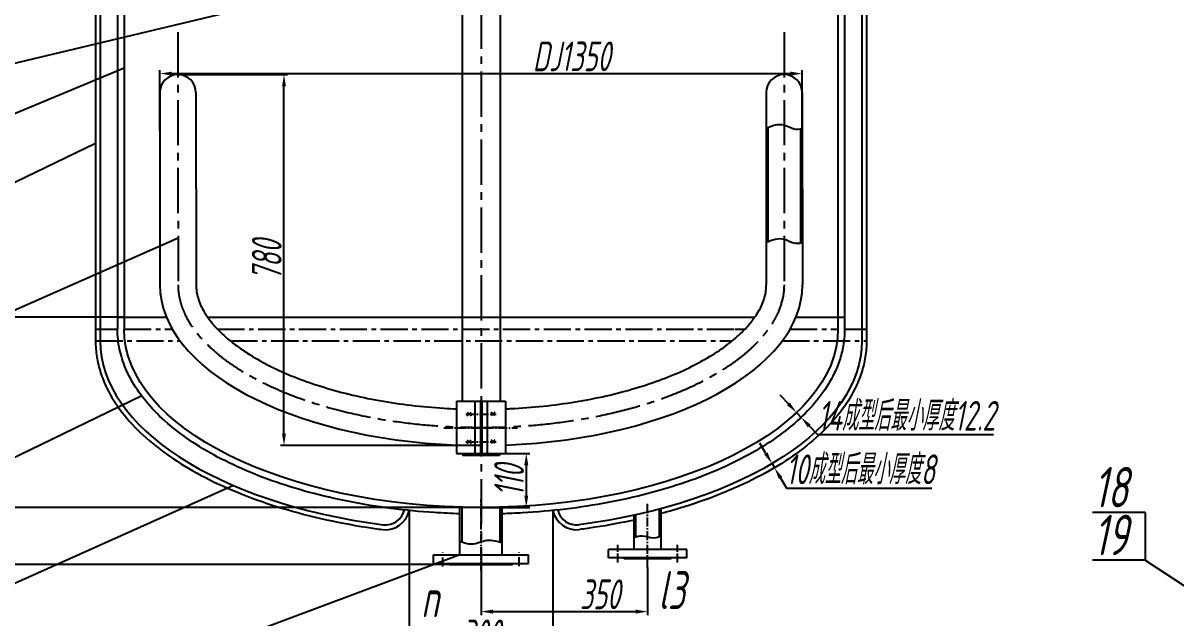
# Model space of a CAD drawing. Header units: millimetres. Extents: x 17871 to 23811, y 214 to 8624.
# Drawn here: x 19162 to 21585, y 3554 to 4804 of the extents above; entities that cross this region are included whole.
import ezdxf

# ---------------------------------------------------------------- set-up
doc = ezdxf.new("R2010")
doc.units = ezdxf.units.MM
doc.linetypes.add('CENTER2', pattern=[28.575, 19.05, -3.175, 3.175, -3.175])
doc.linetypes.add('DASHEDX2', pattern=[38.1, 25.4, -12.7])
for name, color, linetype in [('中心线', 1, 'CENTER2'), ('文字及尺寸标注', 3, 'Continuous'), ('标注线', 3, 'Continuous'), ('粗实线', 7, 'Continuous'), ('细实线', 2, 'Continuous'), ('虚线', 5, 'DASHEDX2')]:
    doc.layers.add(name, color=color, linetype=linetype)
doc.styles.get("Standard").update_dxf_attribs({"font": 'gbeitc.shx', "width": 0.75, "bigfont": 'gbcbig.shx'})
doc.dimstyles.new('ISO-25', dxfattribs={"dimscale": 25, "dimtxt": 2.5, "dimasz": 1.5, "dimexe": 0.625, "dimexo": 0, "dimtad": 1, "dimdec": 0, "dimtxsty": 'Standard', "dimcen": 1.5, "dimadec": 0, "dimazin": 0, "dimtfac": 1, "dimtdec": 0, "dimtmove": 0, "dimatfit": 0, "dimfxl": 1, "dimarcsym": 0})

# ---------------------------------------------------------------- blocks, each defined once
blk = doc.blocks.new('*D5')
at = {"layer": 'Defpoints', "color": 0, "transparency": 16777216}
for p in [(19077, 5685.9), (18929.8, 4185.9), (19374.6, 4185.9)]:
    blk.add_point(p, dxfattribs=at)
at = {"layer": '文字及尺寸标注', "lineweight": -2, "transparency": 16777216}
for p, q in [((19077, 5685.9), (18922.3, 5685.9)), ((18929.8, 5660.9), (18929.8, 4210.9)), ((19374.6, 4185.9), (18922.3, 4185.9))]:
    blk.add_line(p, q, dxfattribs=at)
at = {"layer": '文字及尺寸标注', "transparency": 16777216}
for points in [[(18925.6, 5660.9), (18933.9, 5660.9), (18929.8, 5685.9)], [(18925.6, 4210.9), (18933.9, 4210.9), (18929.8, 4185.9)]]:
    blk.add_solid(points, dxfattribs=at)
at = {"layer": '文字及尺寸标注', "transparency": 16777216, "insert": (18893.5, 4868.2), "char_height": 62.5, "attachment_point": 5, "rotation": 90}
blk.add_mtext('1500', dxfattribs=at)
blk = doc.blocks.new('*D6')
at = {"layer": 'Defpoints', "color": 0, "transparency": 16777216}
for p in [(20124.6, 7845.5), (18766.4, 3665.9), (20124.6, 3665.9)]:
    blk.add_point(p, dxfattribs=at)
at = {"layer": '文字及尺寸标注', "lineweight": -2, "transparency": 16777216}
for p, q in [((20124.6, 7845.5), (18758.9, 7845.5)), ((18766.4, 7820.5), (18766.4, 3690.9)), ((20124.6, 3665.9), (18758.9, 3665.9))]:
    blk.add_line(p, q, dxfattribs=at)
at = {"layer": '文字及尺寸标注', "transparency": 16777216}
for points in [[(18762.2, 7820.5), (18770.5, 7820.5), (18766.4, 7845.5)], [(18762.2, 3690.9), (18770.5, 3690.9), (18766.4, 3665.9)]]:
    blk.add_solid(points, dxfattribs=at)
at = {"layer": '文字及尺寸标注', "transparency": 16777216, "insert": (18730.1, 5583.6), "char_height": 62.5, "attachment_point": 5, "rotation": 90}
blk.add_mtext('4180', dxfattribs=at)
blk = doc.blocks.new('*D15')
at = {"layer": 'Defpoints', "color": 0, "transparency": 16777216}
for p in [(20787.5, 3985.5), (20797.1, 3975.3), (20797.1, 3975.3)]:
    blk.add_point(p, dxfattribs=at)
at = {"layer": '文字及尺寸标注', "lineweight": -2, "transparency": 16777216}
for p, q in [((20770.3, 4003.6), (20753.1, 4021.8)), ((20787.5, 3985.5), (20782, 3980.3)), ((20787.5, 3985.5), (20797.1, 3975.3)), ((20797.1, 3975.3), (20791.6, 3970.1)), ((20814.3, 3957.1), (20831.4, 3938.9)), ((20831.4, 3938.9), (21201.3, 3938.9))]:
    blk.add_line(p, q, dxfattribs=at)
at = {"layer": '文字及尺寸标注', "transparency": 16777216}
for points in [[(20773.3, 4006.5), (20767.3, 4000.8), (20787.5, 3985.5)], [(20817.3, 3960), (20811.2, 3954.2), (20797.1, 3975.3)]]:
    blk.add_solid(points, dxfattribs=at)
at = {"layer": '文字及尺寸标注', "transparency": 16777216, "insert": (21018.9, 3978.3), "char_height": 62.5, "attachment_point": 5}
blk.add_mtext('14成型后最小厚度12.2', dxfattribs=at)
blk = doc.blocks.new('*D16')
at = {"layer": 'Defpoints', "color": 0, "transparency": 16777216}
for p in [(20176.2, 3899.5), (20124.6, 3785.9), (20219.6, 3785.9)]:
    blk.add_point(p, dxfattribs=at)
at = {"layer": '文字及尺寸标注', "lineweight": -2, "transparency": 16777216}
for p, q in [((20176.2, 3899.5), (20227.1, 3899.5)), ((20219.6, 3874.5), (20219.6, 3810.9)), ((20124.6, 3785.9), (20227.1, 3785.9))]:
    blk.add_line(p, q, dxfattribs=at)
at = {"layer": '文字及尺寸标注', "transparency": 16777216}
for points in [[(20215.5, 3874.5), (20223.8, 3874.5), (20219.6, 3899.5)], [(20215.5, 3810.9), (20223.8, 3810.9), (20219.6, 3785.9)]]:
    blk.add_solid(points, dxfattribs=at)
at = {"layer": '文字及尺寸标注', "transparency": 16777216, "insert": (20183.4, 3842.7), "char_height": 62.5, "attachment_point": 5, "rotation": 90}
blk.add_mtext('110', dxfattribs=at)
blk = doc.blocks.new('*D18')
at = {"layer": 'Defpoints', "color": 0, "transparency": 16777216}
for p in [(20737.8, 3879), (20741.1, 3869.3), (20742.9, 3870.4)]:
    blk.add_point(p, dxfattribs=at)
at = {"layer": '文字及尺寸标注', "lineweight": -2, "transparency": 16777216}
for p, q in [((20723.1, 3899.3), (20710.3, 3920.8)), ((20737.8, 3879), (20729.5, 3874)), ((20736, 3877.9), (20741.1, 3869.3)), ((20742.9, 3870.4), (20734.6, 3865.4)), ((20753.9, 3847.8), (20766.7, 3826.3)), ((20766.7, 3826.3), (21072.1, 3826.3))]:
    blk.add_line(p, q, dxfattribs=at)
at = {"layer": '文字及尺寸标注', "transparency": 16777216}
for points in [[(20726.7, 3901.5), (20719.6, 3897.2), (20736, 3877.9)], [(20757.5, 3849.9), (20750.3, 3845.7), (20741.1, 3869.3)]]:
    blk.add_solid(points, dxfattribs=at)
at = {"layer": '文字及尺寸标注', "transparency": 16777216, "insert": (20921.9, 3865.7), "char_height": 62.5, "attachment_point": 5}
blk.add_mtext('10成型后最小厚度8{\\fArial|b0|i0|c0|p32;}', dxfattribs=at)
blk = doc.blocks.new('*D19')
at = {"layer": 'Defpoints', "color": 0, "transparency": 16777216}
for p in [(20474.6, 3659.8), (20124.6, 3630.4), (20474.6, 3566.9)]:
    blk.add_point(p, dxfattribs=at)
at = {"layer": '文字及尺寸标注', "lineweight": -2, "transparency": 16777216}
for p, q in [((20474.6, 3659.8), (20474.6, 3559.4)), ((20124.6, 3630.4), (20124.6, 3559.4)), ((20149.6, 3566.9), (20449.6, 3566.9))]:
    blk.add_line(p, q, dxfattribs=at)
at = {"layer": '文字及尺寸标注', "transparency": 16777216}
for points in [[(20149.6, 3571.1), (20149.6, 3562.7), (20124.6, 3566.9)], [(20449.6, 3571.1), (20449.6, 3562.7), (20474.6, 3566.9)]]:
    blk.add_solid(points, dxfattribs=at)
at = {"layer": '文字及尺寸标注', "transparency": 16777216, "insert": (20374.5, 3603.2), "char_height": 62.5, "attachment_point": 5}
blk.add_mtext('350', dxfattribs=at)
blk = doc.blocks.new('*D20')
at = {"layer": 'Defpoints', "color": 0, "transparency": 16777216}
for p in [(20799.6, 4698), (20799.6, 4582), (19449.7, 4577.8)]:
    blk.add_point(p, dxfattribs=at)
at = {"layer": '文字及尺寸标注', "lineweight": -2, "transparency": 16777216}
for p, q in [((19449.7, 4577.8), (19449.7, 4705.5)), ((20799.6, 4582), (20799.6, 4705.5)), ((19474.7, 4698), (20774.6, 4698))]:
    blk.add_line(p, q, dxfattribs=at)
at = {"layer": '文字及尺寸标注', "transparency": 16777216}
for points in [[(19474.7, 4702.1), (19474.7, 4693.8), (19449.7, 4698)], [(20774.6, 4702.1), (20774.6, 4693.8), (20799.6, 4698)]]:
    blk.add_solid(points, dxfattribs=at)
at = {"layer": '文字及尺寸标注', "transparency": 16777216, "insert": (20314.9, 4734.2), "char_height": 62.5, "attachment_point": 5}
blk.add_mtext('DJ1350', dxfattribs=at)
blk = doc.blocks.new('*D21')
at = {"layer": 'Defpoints', "color": 0, "transparency": 16777216}
for p in [(19487.7, 4695.9), (19710.5, 4695.9), (20124.2, 3916.1)]:
    blk.add_point(p, dxfattribs=at)
at = {"layer": '文字及尺寸标注', "lineweight": -2, "transparency": 16777216}
for p, q in [((19487.7, 4695.9), (19718, 4695.9)), ((19710.5, 3941.1), (19710.5, 4670.9)), ((20124.2, 3916.1), (19703, 3916.1))]:
    blk.add_line(p, q, dxfattribs=at)
at = {"layer": '文字及尺寸标注', "transparency": 16777216}
for points in [[(19706.4, 4670.9), (19714.7, 4670.9), (19710.5, 4695.9)], [(19706.4, 3941.1), (19714.7, 3941.1), (19710.5, 3916.1)]]:
    blk.add_solid(points, dxfattribs=at)
at = {"layer": '文字及尺寸标注', "transparency": 16777216, "insert": (19674.3, 4306), "char_height": 62.5, "attachment_point": 5, "rotation": 90}
blk.add_mtext('780', dxfattribs=at)
blk = doc.blocks.new('*D26')
at = {"layer": 'Defpoints', "color": 0, "transparency": 16777216}
for p in [(19973.6, 3779.5), (20275.6, 3779.5), (20275.6, 3471.9)]:
    blk.add_point(p, dxfattribs=at)
at = {"layer": '标注线', "color": 0, "lineweight": -2, "transparency": 16777216}
for p, q in [((19973.6, 3779.5), (19973.6, 3456.3)), ((20275.6, 3779.5), (20275.6, 3456.3)), ((20011.1, 3471.9), (20238.1, 3471.9))]:
    blk.add_line(p, q, dxfattribs=at)
at = {"layer": '标注线', "color": 0, "transparency": 16777216}
for points in [[(20011.1, 3478.2), (20011.1, 3465.7), (19973.6, 3471.9)], [(20238.1, 3478.2), (20238.1, 3465.7), (20275.6, 3471.9)]]:
    blk.add_solid(points, dxfattribs=at)
at = {"layer": '标注线', "color": 0, "transparency": 16777216, "insert": (20124.6, 3518.8), "char_height": 62.5, "attachment_point": 5}
blk.add_mtext('300', dxfattribs=at)
blk = doc.blocks.new('*D28')
at = {"layer": 'Defpoints', "color": 0, "transparency": 16777216}
for p in [(18947.6, 4185.9), (18929.8, 3785.9), (20124.6, 3785.9)]:
    blk.add_point(p, dxfattribs=at)
at = {"layer": '标注线', "color": 0, "lineweight": -2, "transparency": 16777216}
for p, q in [((18947.6, 4185.9), (18914.1, 4185.9)), ((18929.8, 4148.4), (18929.8, 3823.4)), ((20124.6, 3785.9), (18914.1, 3785.9))]:
    blk.add_line(p, q, dxfattribs=at)
at = {"layer": '标注线', "color": 0, "transparency": 16777216}
for points in [[(18923.5, 4148.4), (18936, 4148.4), (18929.8, 4185.9)], [(18923.5, 3823.4), (18936, 3823.4), (18929.8, 3785.9)]]:
    blk.add_solid(points, dxfattribs=at)
at = {"layer": '标注线', "color": 0, "transparency": 16777216, "insert": (18882.9, 3985.9), "char_height": 62.5, "attachment_point": 5, "rotation": 90}
blk.add_mtext('400', dxfattribs=at)

msp = doc.modelspace()

# ---------------------------------------------------------------- linework, layer by layer
for p, q in [((19360.6, 5710.9), (19360.6, 4160.9)), ((19374.6, 5710.9), (19374.6, 4160.9)), ((20874.6, 5710.9), (20874.6, 4160.9)), ((20888.6, 5710.9), (20888.6, 4160.9)), ((19314.6, 5525.9), (19314.6, 4135.9)), ((19324.6, 5525.9), (19324.6, 4135.9)), ((20924.6, 5525.9), (20924.6, 4135.9)), ((20934.6, 5405.7), (20934.6, 4135.9)), ((19314.6, 4160.9), (19360.6, 4160.9)), ((20888.6, 4160.9), (20934.6, 4160.9))]:
    msp.add_line(p, q)
for centre, radius, start, end in [((19923.9, 3789.8), 50.8, 263.1482, 348.2372), ((19923.8, 3789.9), 40.8, 263.3269, 346.7885), ((20325.3, 3789.8), 50.8, 191.7628, 276.8518), ((20325.4, 3789.9), 40.8, 193.2115, 276.6731)]:
    msp.add_arc(centre, radius, start, end)
for centre, major_axis, start_param, end_param in [((20124.9, 4253.6), (675, 0), 3.141593, 4.635305), ((20124.9, 4253.6), (675, 0), 4.788452, 6.283185), ((20124.6, 4135.9), (-800, 0), 0, 1.31101)]:
    msp.add_ellipse(centre, major_axis=major_axis, ratio=0.5, start_param=start_param, end_param=end_param)
at = {"extrusion": (0, 0, -1)}
for centre, major_axis, start_param, end_param in [((20124.6, 4160.9), (-750, 0), 3.141593, 6.283185), ((20124.6, 4135.9), (800, 0), 0, 1.31101)]:
    msp.add_ellipse(centre, major_axis=major_axis, ratio=0.5, start_param=start_param, end_param=end_param, dxfattribs=at)
for points, knots in [([(19525.9, 4253.6), (19525.9, 4252.7), (19526, 4251.7), (19526.1, 4246.2), (19526.6, 4241.7), (19528.3, 4232.3), (19529.5, 4227.6), (19532.7, 4217.8), (19534.7, 4212.8), (19539.7, 4202.4), (19542.6, 4197.1), (19549.6, 4186.3), (19553.6, 4180.7), (19562.7, 4169.4), (19567.8, 4163.7), (19579.1, 4152.2), (19585.3, 4146.4), (19598.9, 4134.8), (19606.2, 4129.1), (19622, 4117.7), (19630.4, 4112), (19652.7, 4098.2), (19667.2, 4090.1), (19698.3, 4074.6), (19714.9, 4067.2), (19750, 4053.3), (19768.4, 4046.7), (19806.9, 4034.6), (19826.9, 4029), (19868.2, 4019), (19889.5, 4014.5), (19933.1, 4006.7), (19955.4, 4003.4), (20000.6, 3998), (20023.6, 3996), (20055.5, 3994), (20064.2, 3993.5), (20073, 3993.2)], [3.141593, 3.141593, 3.141593, 3.141593, 3.156798, 3.156798, 3.230462, 3.230462, 3.304125, 3.304125, 3.377788, 3.377788, 3.451452, 3.451452, 3.525115, 3.525115, 3.598779, 3.598779, 3.672442, 3.672442, 3.746106, 3.746106, 3.819769, 3.819769, 3.929695, 3.929695, 4.03962, 4.03962, 4.149546, 4.149546, 4.259471, 4.259471, 4.369397, 4.369397, 4.479322, 4.479322, 4.589248, 4.589248, 4.630685, 4.630685, 4.630685, 4.630685]), ([(20176.2, 3993.2), (20179.6, 3993.3), (20183, 3993.4), (20209.7, 3994.7), (20232.7, 3996.5), (20278.3, 4001.3), (20300.8, 4004.3), (20344.8, 4011.5), (20366.4, 4015.7), (20408.3, 4025.2), (20428.7, 4030.5), (20467.8, 4042.2), (20486.7, 4048.5), (20522.6, 4062.1), (20539.7, 4069.3), (20571.8, 4084.4), (20586.8, 4092.4), (20614.6, 4108.7), (20627.3, 4117.1), (20650.4, 4134.2), (20660.8, 4142.8), (20676.9, 4158.2), (20683.3, 4164.9), (20694.4, 4178.2), (20699.3, 4184.7), (20707.5, 4197.4), (20710.9, 4203.6), (20715.9, 4214.5), (20717.8, 4219.4), (20720.8, 4228.9), (20721.9, 4233.5), (20723.4, 4242.6), (20723.8, 4247.1), (20723.9, 4252.2), (20723.9, 4252.9), (20723.9, 4253.6)], [4.793011, 4.793011, 4.793011, 4.793011, 4.809099, 4.809099, 4.919025, 4.919025, 5.02895, 5.02895, 5.138876, 5.138876, 5.248801, 5.248801, 5.358727, 5.358727, 5.468653, 5.468653, 5.578578, 5.578578, 5.688504, 5.688504, 5.798429, 5.798429, 5.884351, 5.884351, 5.970274, 5.970274, 6.056196, 6.056196, 6.12807, 6.12807, 6.199945, 6.199945, 6.27182, 6.27182, 6.283185, 6.283185, 6.283185, 6.283185]), ([(20080.1, 3772.5), (20062.3, 3773), (20044.5, 3773.9), (19996.2, 3777), (19965.8, 3780), (19906.1, 3787.7), (19876.6, 3792.4), (19819.1, 3803.7), (19791, 3810.2), (19736.6, 3825), (19710.3, 3833.2), (19659.8, 3851.1), (19635.6, 3860.9), (19589.7, 3881.9), (19568, 3893.1), (19527.4, 3916.8), (19508.5, 3929.3), (19473.8, 3955.5), (19458, 3969.2), (19429.7, 3997.5), (19417.2, 4012.2), (19395.7, 4042.4), (19386.8, 4057.9), (19373.9, 4086.8), (19369.3, 4100.2), (19363, 4127.2), (19361.1, 4140.8), (19360.6, 4156.6), (19360.6, 4158.7), (19360.6, 4160.9)], [4.771207, 4.771207, 4.771207, 4.771207, 4.841978, 4.841978, 4.964196, 4.964196, 5.086413, 5.086413, 5.208631, 5.208631, 5.330848, 5.330848, 5.453066, 5.453066, 5.575284, 5.575284, 5.697501, 5.697501, 5.819719, 5.819719, 5.941936, 5.941936, 6.064154, 6.064154, 6.165645, 6.165645, 6.267136, 6.267136, 6.283185, 6.283185, 6.283185, 6.283185]), ([(20888.6, 4160.9), (20888.6, 4150.4), (20887.8, 4139.9), (20884.5, 4119.1), (20882.1, 4108.7), (20875.6, 4088.2), (20871.6, 4078), (20859.3, 4052.2), (20850, 4036.8), (20827.7, 4006.8), (20814.7, 3992.3), (20785.6, 3964.2), (20769.4, 3950.6), (20733.9, 3924.7), (20714.7, 3912.4), (20673.4, 3889), (20651.4, 3877.9), (20604.9, 3857.3), (20580.5, 3847.7), (20529.4, 3830.1), (20502.9, 3822.1), (20448.1, 3807.8), (20419.8, 3801.5), (20362, 3790.6), (20332.4, 3786.1), (20272.4, 3778.8), (20242, 3776.1), (20197.3, 3773.6), (20183.2, 3772.9), (20169.1, 3772.5)], [3.141593, 3.141593, 3.141593, 3.141593, 3.219517, 3.219517, 3.297442, 3.297442, 3.375366, 3.375366, 3.497584, 3.497584, 3.619802, 3.619802, 3.742019, 3.742019, 3.864237, 3.864237, 3.986455, 3.986455, 4.108672, 4.108672, 4.23089, 4.23089, 4.353107, 4.353107, 4.475325, 4.475325, 4.597543, 4.597543, 4.653571, 4.653571, 4.653571, 4.653571]), ([(19314.6, 4135.9), (19314.6, 4124.7), (19315.5, 4113.5), (19319.1, 4091.2), (19321.7, 4080.1), (19328.8, 4058.2), (19333.2, 4047.3), (19346.9, 4019.2), (19357.6, 4002.2), (19383, 3969.3), (19397.8, 3953.3), (19431.3, 3922.4), (19449.9, 3907.6), (19490.7, 3879.3), (19512.9, 3865.9), (19560.5, 3840.6), (19585.9, 3828.7), (19639.4, 3806.7), (19667.6, 3796.5), (19726.2, 3778.2), (19756.7, 3769.9), (19819.4, 3755.5), (19851.7, 3749.3), (19895.7, 3742.4), (19906.7, 3740.8), (19917.8, 3739.4)], [0, 0, 0, 0, 0.079893, 0.079893, 0.159787, 0.159787, 0.23968, 0.23968, 0.368252, 0.368252, 0.496824, 0.496824, 0.625397, 0.625397, 0.753969, 0.753969, 0.882541, 0.882541, 1.011113, 1.011113, 1.139685, 1.139685, 1.268258, 1.268258, 1.311029, 1.311029, 1.311029, 1.311029]), ([(20934.6, 4135.9), (20934.6, 4124.7), (20933.7, 4113.5), (20930.1, 4091.2), (20927.5, 4080.1), (20920.4, 4058.2), (20916, 4047.3), (20902.3, 4019.2), (20891.6, 4002.2), (20866.2, 3969.3), (20851.4, 3953.3), (20817.9, 3922.4), (20799.3, 3907.6), (20758.5, 3879.3), (20736.3, 3865.9), (20688.7, 3840.6), (20663.3, 3828.7), (20609.8, 3806.7), (20581.6, 3796.5), (20536.3, 3782.3), (20519.8, 3777.6), (20503.1, 3773.1)], [0, 0, 0, 0, 0.079893, 0.079893, 0.159787, 0.159787, 0.23968, 0.23968, 0.368252, 0.368252, 0.496824, 0.496824, 0.625397, 0.625397, 0.753969, 0.753969, 0.882541, 0.882541, 1.011113, 1.011113, 1.081607, 1.081607, 1.081607, 1.081607]), ([(20446.1, 3759.4), (20419.5, 3753.6), (20392.2, 3748.5), (20353.5, 3742.4), (20342.5, 3740.8), (20331.4, 3739.4)], [1.1601347, 1.1601347, 1.1601347, 1.1601347, 1.2682576, 1.2682576, 1.3110286, 1.3110286, 1.3110286, 1.3110286])]:
    msp.add_open_spline(points, degree=3, knots=knots)
at = {"layer": 'Defpoints', "color": 0, "linetype": 'ByBlock'}
for p in [(19487.6, 4695.9), (20761.6, 4695.9)]:
    msp.add_point(p, dxfattribs=at)
at = {"layer": '中心线', "ltscale": 5}
for p, q in [((20124.6, 7988.6), (20124.6, 3630.4)), ((19487.6, 4785.3), (19487.9, 4253.6)), ((20761.6, 4785.3), (20761.6, 4244.1))]:
    msp.add_line(p, q, dxfattribs=at)
at = {"layer": '中心线'}
for p, q in [((20092.9, 3982.2), (20156.5, 3982.2)), ((20046.3, 3953.1), (20201.2, 3953.1)), ((20092.9, 3924), (20156.5, 3924)), ((20124.6, 3653.5), (20124.6, 3803.5)), ((20474.6, 3659.8), (20474.6, 3793.5)), ((20412.1, 3670.1), (20412.1, 3706.9)), ((20537.1, 3670.1), (20537.1, 3706.9)), ((20044.6, 3661.6), (20044.6, 3691.4)), ((20204.6, 3662.3), (20204.6, 3691.8))]:
    msp.add_line(p, q, dxfattribs=at)
at = {"layer": '中心线', "ltscale": 5}
msp.add_open_spline([(19487.9, 4253.6), (19487.9, 4251.2), (19488, 4248.8), (19488.3, 4244), (19488.5, 4241.5), (19489, 4236.7), (19489.4, 4234.2), (19490.2, 4229.2), (19490.7, 4226.7), (19491.8, 4221.7), (19492.5, 4219.1), (19494.1, 4213.5), (19495.1, 4210.4), (19497.9, 4202.3), (19500, 4197.4), (19506.7, 4183.1), (19512.1, 4173.8), (19525.1, 4155.1), (19532.7, 4145.7), (19550.1, 4127.2), (19559.9, 4118), (19577.2, 4103.6), (19584.1, 4098.2), (19599.8, 4086.8), (19608.7, 4080.8), (19630.9, 4066.9), (19644.6, 4059.2), (19670.8, 4045.8), (19683.1, 4039.9), (19708.7, 4028.7), (19722, 4023.4), (19749.5, 4013.2), (19763.7, 4008.3), (19792.9, 3999.2), (19807.9, 3994.9), (19850.6, 3983.8), (19879.1, 3977.7), (19931.8, 3968.4), (19955.7, 3965), (20004.3, 3959.5), (20028.9, 3957.4), (20078.5, 3954.7), (20103.4, 3954.1), (20153.3, 3954.2), (20178.2, 3955), (20227.7, 3957.9), (20252.3, 3960.1), (20300.7, 3965.9), (20324.6, 3969.4), (20371.3, 3977.9), (20394.1, 3982.8), (20438.4, 3993.8), (20459.9, 3999.9), (20497.6, 4012.2), (20514.1, 4018.1), (20545.9, 4030.7), (20561.1, 4037.3), (20590.1, 4051.2), (20603.9, 4058.4), (20626.8, 4071.7), (20636.3, 4077.7), (20652.5, 4088.6), (20659.4, 4093.5), (20672.5, 4103.4), (20678.7, 4108.5), (20690.7, 4118.9), (20696.5, 4124.2), (20707.2, 4135), (20712.3, 4140.4), (20722.5, 4152.4), (20727.6, 4159), (20735.9, 4171.2), (20739.3, 4176.7), (20744.9, 4186.8), (20747.2, 4191.4), (20754.2, 4207.3), (20757.7, 4218.6), (20760.2, 4232.1), (20760.6, 4234.5), (20761.2, 4239.2), (20761.4, 4241.5), (20761.8, 4247.1), (20761.9, 4250.4), (20761.9, 4253.6)], degree=3, knots=[3.141593, 3.141593, 3.141593, 3.141593, 3.169307, 3.169307, 3.197021, 3.197021, 3.225167, 3.225167, 3.253786, 3.253786, 3.282406, 3.282406, 3.317799, 3.317799, 3.373044, 3.373044, 3.476326, 3.476326, 3.579609, 3.579609, 3.682892, 3.682892, 3.744497, 3.744497, 3.816844, 3.816844, 3.914298, 3.914298, 3.994005, 3.994005, 4.073712, 4.073712, 4.15342, 4.15342, 4.233127, 4.233127, 4.375433, 4.375433, 4.489477, 4.489477, 4.603522, 4.603522, 4.717567, 4.717567, 4.831612, 4.831612, 4.945656, 4.945656, 5.059701, 5.059701, 5.173746, 5.173746, 5.28779, 5.28779, 5.382191, 5.382191, 5.476591, 5.476591, 5.570992, 5.570992, 5.643713, 5.643713, 5.701577, 5.701577, 5.759441, 5.759441, 5.8197, 5.8197, 5.87996, 5.87996, 5.952893, 5.952893, 6.013962, 6.013962, 6.064789, 6.064789, 6.192276, 6.192276, 6.219014, 6.219014, 6.245752, 6.245752, 6.283185, 6.283185, 6.283185, 6.283185], dxfattribs=at)
at = {"layer": '标注线'}
for p, q in [((20084.6, 4943.9), (18517.7, 4570.3)), ((19374.6, 4709.6), (18517.7, 4352.2)), ((19314.6, 4551.3), (18517.7, 4165.9)), ((19487.9, 4352), (18517.7, 3922.8)), ((19411.6, 4020.2), (18517.7, 3587.8)), ((19604.3, 3832), (18517.7, 3344.7)), ((21519.7, 3775.5), (21409.4, 3775.5)), ((21519.7, 3775.5), (21519.7, 3675)), ((20080.1, 3685.9), (18510.6, 3101.4)), ((21519.7, 3675), (21409.4, 3675)), ((21519.7, 3675), (22064.6, 3317.8))]:
    msp.add_line(p, q, dxfattribs=at)
for points in [[(20723.6, 4583.3), (20742.9, 4590), (20761.6, 4590), (20781.8, 4582), (20799.6, 4582)], [(20723.6, 4343.3), (20742.9, 4350), (20761.6, 4350), (20781.8, 4341.9), (20799.6, 4341.9)]]:
    msp.add_spline(points, degree=3, dxfattribs=at)
at = {"layer": '粗实线'}
for p, q in [((20084.6, 4943.9), (20084.6, 4009.5)), ((20164.6, 4943.9), (20164.6, 4009.5)), ((19487.6, 4695.9), (19487.6, 4695.9)), ((20761.6, 4695.9), (20761.6, 4695.9)), ((19449.6, 4657.9), (19449.9, 4253.6)), ((19525.6, 4657.9), (19525.9, 4253.6)), ((20723.6, 4657.9), (20723.9, 4253.6)), ((20799.6, 4657.9), (20799.9, 4253.6)), ((20727.1, 4584.8), (20727.1, 4344.7)), ((20796.1, 4581.6), (20796.1, 4341.6)), ((19360.6, 4185.9), (19463.7, 4185.9)), ((19550, 4185.9), (20663.1, 4185.9)), ((20663.1, 4185.9), (20699.9, 4185.9)), ((20786.2, 4185.9), (20888.6, 4185.9)), ((20073, 4009.5), (20073, 3899.5)), ((20073, 4009.5), (20176.2, 4009.5)), ((20111.5, 4009.5), (20111.5, 3899.5)), ((20123.1, 4009.5), (20123.1, 3899.5)), ((20126.1, 4009.5), (20126.1, 3899.5)), ((20137.7, 4009.5), (20137.7, 3899.5)), ((20176.2, 4009.5), (20176.2, 3899.5)), ((20095.5, 3978.2), (20103.6, 3986.3)), ((20095.5, 3986.3), (20103.6, 3978.2)), ((20153.7, 3986.3), (20145.6, 3978.2)), ((20153.7, 3978.2), (20145.6, 3986.3)), ((20095.5, 3920), (20103.6, 3928.1)), ((20095.5, 3928.1), (20103.6, 3920)), ((20153.7, 3928.1), (20145.6, 3920)), ((20153.7, 3920), (20145.6, 3928.1)), ((20073, 3899.5), (20176.2, 3899.5)), ((20084.6, 3899.5), (20084.6, 3897.3)), ((20084.6, 3899.5), (20084.6, 3898.9)), ((20084.6, 3897.3), (20164.6, 3897.3)), ((20084.6, 3897.3), (20086.1, 3895.9)), ((20086.1, 3895.9), (20163.1, 3895.9)), ((20087.6, 3895.9), (20161.6, 3895.9)), ((20164.6, 3897.3), (20163.1, 3895.9)), ((20164.6, 3899.5), (20164.6, 3897.3)), ((20164.6, 3899.5), (20164.6, 3898.9)), ((20080.1, 3685.9), (20080.1, 3786.5)), ((20084.6, 3713.2), (20084.6, 3785.9)), ((20164.6, 3713), (20164.6, 3785.9)), ((20169.1, 3685.9), (20169.1, 3786.5)), ((20499.6, 3723.9), (20499.6, 3782.5)), ((20503.1, 3697.6), (20503.1, 3783.5)), ((20446.1, 3697.6), (20446.1, 3769.6)), ((20449.6, 3723.5), (20449.6, 3770.4)), ((20024.6, 3685.9), (20224.6, 3685.9)), ((20024.6, 3667.9), (20024.6, 3685.9)), ((20224.6, 3667.9), (20224.6, 3685.9)), ((20557.1, 3697.6), (20392.1, 3697.6)), ((20392.1, 3679.6), (20392.1, 3697.6)), ((20557.1, 3679.6), (20557.1, 3697.6)), ((20024.6, 3667.9), (20224.6, 3667.9)), ((20058.6, 3665.9), (20058.6, 3667.9)), ((20058.6, 3665.9), (20190.6, 3665.9)), ((20190.6, 3665.9), (20190.6, 3667.9)), ((20557.1, 3679.6), (20392.1, 3679.6)), ((20425.1, 3677.6), (20425.1, 3679.6)), ((20524.1, 3677.6), (20425.1, 3677.6)), ((20524.1, 3677.6), (20524.1, 3679.6))]:
    msp.add_line(p, q, dxfattribs=at)
for centre, start, end in [((19487.6, 4657.9), 90, 180), ((19487.6, 4657.9), 360, 90), ((20761.6, 4657.9), 90, 180), ((20761.6, 4657.9), 0, 90)]:
    msp.add_arc(centre, 38, start, end, dxfattribs=at)
at = {"layer": '细实线'}
msp.add_open_spline([(20080.1, 3714.8), (20088.3, 3711.8), (20107.5, 3704.8), (20136.9, 3721.2), (20158.6, 3714.8), (20169.1, 3711.7)], degree=3, knots=[0, 0, 0, 0, 25.233871, 59.070878, 90.931958, 90.931958, 90.931958, 90.931958], dxfattribs=at)
msp.add_spline([(20503.1, 3725.1), (20487.7, 3721.5), (20463.1, 3725.7), (20446.1, 3722.4)], degree=3, dxfattribs=at)
at = {"layer": '虚线', "linetype": 'CENTER2', "ltscale": 3}
for p, q in [((19374.6, 4160.9), (19475.9, 4160.9)), ((19570.6, 4160.9), (20658.8, 4160.9)), ((20658.8, 4160.9), (20679.3, 4160.9)), ((20774, 4160.9), (20874.6, 4160.9)), ((19314.6, 4135.9), (19492.4, 4135.9)), ((19597.8, 4135.9), (20652.1, 4135.9)), ((20757.5, 4135.9), (20934.6, 4135.9))]:
    msp.add_line(p, q, dxfattribs=at)

# ---------------------------------------------------------------- texts
at = {"layer": '细实线'}
for s, height, width, p in [('18', 85, 0.8, (21411.6, 3786)), ('19', 85, 0.8, (21411.6, 3685.5)), ('l3', 80, 0.75, (20497.4, 3572)), ('n', 80, 0.75, (19998.9, 3555.1))]:
    msp.add_text(s, height=height, dxfattribs=dict(at, width=width)).set_placement(p)

# ---------------------------------------------------------------- dimensions: what is measured, and where the dimension line sits
at = {"layer": '文字及尺寸标注'}
for base, p1, p2, picture, middle in [((18766.4, 3665.9), (20124.6, 7845.5), (20124.6, 3665.9), '*D6', (18766.4, 5583.6)), ((18929.8, 4185.9), (19077, 5685.9), (19374.6, 4185.9), '*D5', (18929.8, 4868.2))]:
    dim = msp.add_linear_dim(base=base, p1=p1, p2=p2, angle=90, dimstyle='ISO-25', override={"dimscale": 25, "dimasz": 1, "dimexe": 0.3, "dimgap": 0.2, "dimclrd": 256, "dimclre": 256, "dimclrt": 256}, dxfattribs=at)
    dim.commit()
    dim.dimension.update_dxf_attribs({"geometry": picture, "text_midpoint": middle, "dimtype": 160})
dim = msp.add_linear_dim(base=(20799.6, 4698), p1=(19449.7, 4577.8), p2=(20799.6, 4582), text='DJ<>', dimstyle='ISO-25', override={"dimscale": 25, "dimasz": 1, "dimexe": 0.3, "dimgap": 0.2, "dimtoh": 1, "dimclrd": 256, "dimclre": 256, "dimclrt": 256, "dimtmove": 1, "dimatfit": 3}, dxfattribs=at)
dim.commit()
dim.dimension.update_dxf_attribs({"geometry": '*D20', "text_midpoint": (20314.9, 4698), "dimtype": 160})
dim = msp.add_linear_dim(base=(19710.5, 4695.9), p1=(20124.2, 3916.1), p2=(19487.7, 4695.9), angle=90, dimstyle='ISO-25', override={"dimscale": 25, "dimasz": 1, "dimexe": 0.3, "dimgap": 0.2, "dimtoh": 1, "dimclrd": 256, "dimclre": 256, "dimclrt": 256, "dimtmove": 1, "dimatfit": 3}, dxfattribs=at)
dim.commit()
dim.dimension.update_dxf_attribs({"geometry": '*D21', "text_midpoint": (19674.3, 4306)})
for p1, p2, distance, text, override, picture, middle in [((20787.5, 3985.5), (20797.1, 3975.3), 0, '<>成型后最小厚度12.2', {"dimscale": 25, "dimasz": 1, "dimexe": 0.3, "dimgap": 0.2, "dimtoh": 1, "dimclrd": 256, "dimclre": 256, "dimclrt": 256}, '*D15', (21018.9, 3978.3)), ((20737.8, 3879), (20742.9, 3870.4), -2.1, '<>成型后最小厚度8{\\fArial|b0|i0|c0|p32;}', {"dimasz": 1, "dimexe": 0.3, "dimgap": 0.2, "dimtoh": 1, "dimclrd": 256, "dimclre": 256, "dimclrt": 256}, '*D18', (20921.9, 3865.7))]:
    dim = msp.add_aligned_dim(p1=p1, p2=p2, distance=distance, text=text, dimstyle='ISO-25', override=override, dxfattribs=at)
    dim.commit()
    dim.dimension.update_dxf_attribs({"geometry": picture, "text_midpoint": middle})
dim = msp.add_linear_dim(base=(20219.6, 3785.9), p1=(20176.2, 3899.5), p2=(20124.6, 3785.9), angle=90, text='110', dimstyle='ISO-25', override={"dimscale": 25, "dimasz": 1, "dimexe": 0.3, "dimgap": 0.2, "dimclrd": 256, "dimclre": 256, "dimclrt": 256}, dxfattribs=at)
dim.commit()
dim.dimension.update_dxf_attribs({"geometry": '*D16', "text_midpoint": (20183.4, 3842.7)})
dim = msp.add_linear_dim(base=(20474.6, 3566.9), p1=(20124.6, 3630.4), p2=(20474.6, 3659.8), dimstyle='ISO-25', override={"dimscale": 25, "dimasz": 1, "dimexe": 0.3, "dimgap": 0.2, "dimtoh": 1, "dimclrd": 256, "dimclre": 256, "dimclrt": 256, "dimtmove": 1, "dimatfit": 3}, dxfattribs=at)
dim.commit()
dim.dimension.update_dxf_attribs({"geometry": '*D19', "text_midpoint": (20374.5, 3566.9), "dimtype": 160})
at = {"layer": '标注线'}
dim = msp.add_linear_dim(base=(18929.8, 3785.9), p1=(18947.6, 4185.9), p2=(20124.6, 3785.9), angle=90, dimstyle='ISO-25', dxfattribs=at)
dim.commit()
dim.dimension.update_dxf_attribs({"geometry": '*D28', "text_midpoint": (18882.9, 3985.9)})
dim = msp.add_linear_dim(base=(20275.6, 3471.9), p1=(19973.6, 3779.5), p2=(20275.6, 3779.5), text='300', dimstyle='ISO-25', dxfattribs=at)
dim.commit()
dim.dimension.update_dxf_attribs({"geometry": '*D26', "text_midpoint": (20124.6, 3518.8)})

doc.saveas('drawing.dxf')
